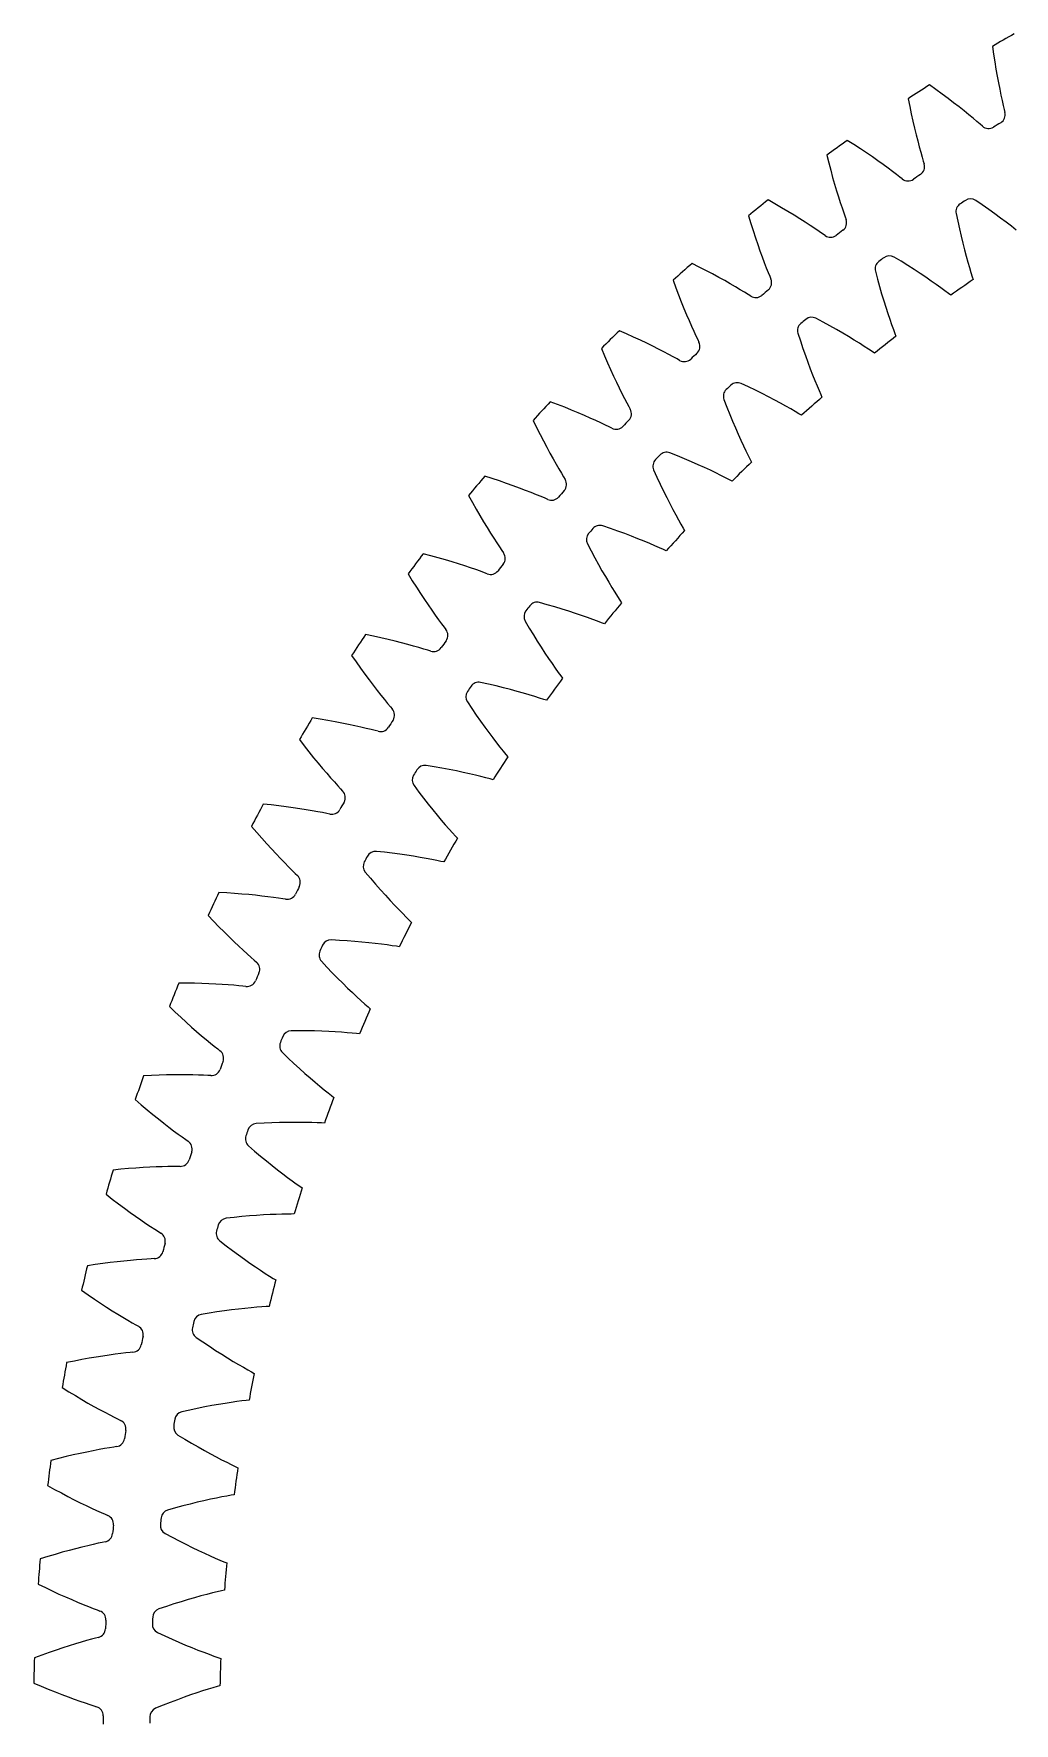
# Model space of a CAD drawing. Header units: millimetres. Extents: x -62 to 62, y -62 to 62.
# Drawn here: x -62.5 to -30.9, y -0.1 to 54.3 of the extents above; entities that cross this region are included whole.
import ezdxf

# ---------------------------------------------------------------- set-up
doc = ezdxf.new("R2010")
doc.units = ezdxf.units.MM

msp = doc.modelspace()

# ---------------------------------------------------------------- linework, layer by layer
at = {"layer": 'thin_ring_external'}
for p, q in [((-31.601606, 53.922059), (-31.564647, 53.668731)), ((-31.564647, 53.668731), (-31.526257, 53.424224)), ((-31.526257, 53.424224), (-31.486726, 53.18902)), ((-31.486726, 53.18902), (-31.446385, 52.963708)), ((-31.446385, 52.963708), (-31.405616, 52.749025)), ((-33.42208, 52.532125), (-33.630829, 52.680332)), ((-33.221836, 52.38666), (-33.42208, 52.532125)), ((-33.030396, 52.244413), (-33.221836, 52.38666)), ((-31.405616, 52.749025), (-31.364882, 52.545926)), ((-31.364882, 52.545926), (-31.324753, 52.355703)), ((-31.324753, 52.355703), (-31.285977, 52.180218)), ((-34.313676, 52.238124), (-34.26383, 51.987014)), ((-34.26383, 51.987014), (-34.213006, 51.744785)), ((-34.213006, 51.744785), (-34.161517, 51.511907)), ((-32.848133, 52.105946), (-33.030396, 52.244413)), ((-32.675529, 51.971937), (-32.848133, 52.105946)), ((-32.513224, 51.84323), (-32.675529, 51.971937)), ((-32.362108, 51.720921), (-32.513224, 51.84323)), ((-32.2235, 51.606526), (-32.362108, 51.720921)), ((-31.285977, 52.180218), (-31.249624, 52.022434)), ((-31.249624, 52.022434), (-31.217501, 51.887992)), ((-31.217501, 51.887992), (-31.196285, 51.795581)), ((-34.161517, 51.511907), (-34.109723, 51.288948)), ((-34.109723, 51.288948), (-34.058046, 51.076628)), ((-32.09955, 51.502345), (-32.2235, 51.606526)), ((-31.994459, 51.412554), (-32.09955, 51.502345)), ((-31.92183, 51.351603), (-31.994459, 51.412554)), ((-36.060804, 50.757049), (-36.276848, 50.894403)), ((-35.853394, 50.621998), (-36.060804, 50.757049)), ((-35.65494, 50.489711), (-35.853394, 50.621998)), ((-34.058046, 51.076628), (-34.006994, 50.875873)), ((-34.006994, 50.875873), (-33.957204, 50.687947)), ((-33.957204, 50.687947), (-33.909519, 50.514671)), ((-36.936225, 50.417906), (-36.873622, 50.169668)), ((-36.873622, 50.169668), (-36.810496, 49.930351)), ((-35.465845, 50.360731), (-35.65494, 50.489711)), ((-35.286623, 50.23571), (-35.465845, 50.360731)), ((-35.117958, 50.115459), (-35.286623, 50.23571)), ((-34.960794, 50.001026), (-35.117958, 50.115459)), ((-33.909519, 50.514671), (-33.865157, 50.35895)), ((-33.865157, 50.35895), (-33.826211, 50.226323)), ((-33.826211, 50.226323), (-33.800304, 50.135115)), ((-36.810496, 49.930351), (-36.747184, 49.700405)), ((-36.747184, 49.700405), (-36.684073, 49.480382)), ((-34.816526, 49.893857), (-34.960794, 50.001026)), ((-34.687418, 49.796141), (-34.816526, 49.893857)), ((-34.57788, 49.711833), (-34.687418, 49.796141)), ((-34.502233, 49.65467), (-34.57788, 49.711833)), ((-36.684073, 49.480382), (-36.621622, 49.270977)), ((-36.621622, 49.270977), (-36.560387, 49.073091)), ((-36.560387, 49.073091), (-36.501066, 48.887953)), ((-39.462412, 48.466153), (-39.387216, 48.221436)), ((-38.60545, 48.849553), (-38.828226, 48.975697)), ((-38.391415, 48.725269), (-38.60545, 48.849553)), ((-38.186465, 48.603288), (-38.391415, 48.725269)), ((-37.991031, 48.484132), (-38.186465, 48.603288)), ((-37.805659, 48.368425), (-37.991031, 48.484132)), ((-36.501066, 48.887953), (-36.444595, 48.717338)), ((-36.444595, 48.717338), (-36.39234, 48.564084)), ((-36.39234, 48.564084), (-36.346673, 48.433619)), ((-39.387216, 48.221436), (-39.311952, 47.985654)), ((-39.311952, 47.985654), (-39.236981, 47.759241)), ((-37.631074, 48.256942), (-37.805659, 48.368425)), ((-37.468272, 48.150683), (-37.631074, 48.256942)), ((-37.318719, 48.051021), (-37.468272, 48.150683)), ((-37.184791, 47.960025), (-37.318719, 48.051021)), ((-37.07109, 47.88142), (-37.184791, 47.960025)), ((-36.346673, 48.433619), (-36.316142, 48.343853)), ((-39.236981, 47.759241), (-39.162718, 47.542727)), ((-39.162718, 47.542727), (-39.089657, 47.336784)), ((-36.992624, 47.828194), (-37.07109, 47.88142)), ((-41.049379, 46.814615), (-41.278305, 46.929219)), ((-40.829276, 46.701421), (-41.049379, 46.814615)), ((-39.089657, 47.336784), (-39.018397, 47.142283)), ((-39.018397, 47.142283), (-38.9497, 46.960415)), ((-38.9497, 46.960415), (-38.884591, 46.792906)), ((-41.885646, 46.387958), (-41.798053, 46.147399)), ((-40.618366, 46.590064), (-40.829276, 46.701421)), ((-40.417102, 46.481042), (-40.618366, 46.590064)), ((-40.226064, 46.374952), (-40.417102, 46.481042)), ((-40.046014, 46.272529), (-40.226064, 46.374952)), ((-39.877999, 46.174721), (-40.046014, 46.272529)), ((-38.884591, 46.792906), (-38.824579, 46.642521)), ((-38.824579, 46.642521), (-38.77231, 46.514557)), ((-38.77231, 46.514557), (-38.737236, 46.426468)), ((-41.798053, 46.147399), (-41.710848, 45.915768)), ((-41.710848, 45.915768), (-41.624414, 45.693478)), ((-39.723553, 46.082825), (-39.877999, 46.174721)), ((-39.585153, 45.998786), (-39.723553, 46.082825)), ((-39.467587, 45.926089), (-39.585153, 45.998786)), ((-39.386505, 45.876939), (-39.467587, 45.926089)), ((-41.624414, 45.693478), (-41.539193, 45.481039)), ((-41.539193, 45.481039), (-41.455711, 45.279095)), ((-41.455711, 45.279095), (-41.374613, 45.088486)), ((-43.386214, 44.657542), (-43.620693, 44.760307)), ((-43.160619, 44.555735), (-43.386214, 44.657542)), ((-41.374613, 45.088486), (-41.296719, 44.910363)), ((-41.296719, 44.910363), (-41.223142, 44.746397)), ((-41.223142, 44.746397), (-41.155529, 44.599272)), ((-44.199606, 44.188741), (-44.099843, 43.952969)), ((-42.944298, 44.455292), (-43.160619, 44.555735)), ((-42.73773, 44.356689), (-42.944298, 44.455292)), ((-42.541524, 44.260491), (-42.73773, 44.356689)), ((-42.356479, 44.167395), (-42.541524, 44.260491)), ((-42.183689, 44.078295), (-42.356479, 44.167395)), ((-41.155529, 44.599272), (-41.096795, 44.474145)), ((-41.096795, 44.474145), (-41.057268, 44.387961)), ((-44.099843, 43.952969), (-44.000925, 43.726092)), ((-44.000925, 43.726092), (-43.903253, 43.508506)), ((-42.024752, 43.994405), (-42.183689, 44.078295)), ((-41.882242, 43.917542), (-42.024752, 43.994405)), ((-41.761117, 43.850943), (-41.882242, 43.917542)), ((-41.677631, 43.805997), (-41.761117, 43.850943)), ((-43.903253, 43.508506), (-43.807296, 43.300696)), ((-43.807296, 43.300696), (-43.713612, 43.103278)), ((-43.713612, 43.103278), (-43.622887, 42.917059)), ((-45.60986, 42.383963), (-45.84928, 42.474622)), ((-43.622887, 42.917059), (-43.536, 42.743145)), ((-43.536, 42.743145), (-43.454146, 42.58315)), ((-43.454146, 42.58315), (-43.37911, 42.439669)), ((-45.379361, 42.293807), (-45.60986, 42.383963)), ((-45.158193, 42.204542), (-45.379361, 42.293807)), ((-44.94686, 42.116614), (-45.158193, 42.204542)), ((-44.745998, 42.030561), (-44.94686, 42.116614)), ((-44.556441, 41.947035), (-44.745998, 42.030561)), ((-44.379327, 41.866873), (-44.556441, 41.947035)), ((-43.37911, 42.439669), (-43.314063, 42.317704)), ((-43.314063, 42.317704), (-43.270187, 42.233651)), ((-46.398253, 41.874241), (-46.286582, 41.64387)), ((-46.286582, 41.64387), (-46.176209, 41.422341)), ((-46.176209, 41.422341), (-46.067554, 41.210025)), ((-44.216314, 41.791208), (-44.379327, 41.866873)), ((-44.070065, 41.721722), (-44.216314, 41.791208)), ((-43.945697, 41.661394), (-44.070065, 41.721722)), ((-43.860025, 41.62077), (-43.945697, 41.661394)), ((-46.067554, 41.210025), (-45.961111, 41.007386)), ((-45.961111, 41.007386), (-45.857469, 40.815009)), ((-45.857469, 40.815009), (-45.757354, 40.633665)), ((-45.757354, 40.633665), (-45.6617, 40.464415)), ((-45.6617, 40.464415), (-45.571784, 40.308808)), ((-45.571784, 40.308808), (-45.489519, 40.169346)), ((-47.714515, 39.999809), (-47.958252, 40.078124)), ((-47.479713, 39.92154), (-47.714515, 39.999809)), ((-47.254276, 39.843684), (-47.479713, 39.92154)), ((-47.038729, 39.766662), (-47.254276, 39.843684)), ((-46.833735, 39.690977), (-47.038729, 39.766662)), ((-45.489519, 40.169346), (-45.418329, 40.050861)), ((-45.418329, 40.050861), (-45.370219, 39.969158)), ((-48.475853, 39.450497), (-48.352565, 39.226128)), ((-48.352565, 39.226128), (-48.231024, 39.010523)), ((-46.64016, 39.617239), (-46.833735, 39.690977)), ((-46.459184, 39.546225), (-46.64016, 39.617239)), ((-46.29252, 39.478982), (-46.459184, 39.546225)), ((-46.142914, 39.417055), (-46.29252, 39.478982)), ((-46.015628, 39.363156), (-46.142914, 39.417055)), ((-45.927994, 39.326959), (-46.015628, 39.363156)), ((-48.231024, 39.010523), (-48.11167, 38.804033)), ((-48.11167, 38.804033), (-47.995019, 38.607092)), ((-47.995019, 38.607092), (-47.881689, 38.420258)), ((-47.881689, 38.420258), (-47.772445, 38.244263)), ((-47.772445, 38.244263), (-47.668274, 38.080118)), ((-49.694688, 37.5113), (-49.942106, 37.577068)), ((-47.668274, 38.080118), (-47.57053, 37.929305)), ((-47.57053, 37.929305), (-47.481251, 37.794225)), ((-47.481251, 37.794225), (-47.404104, 37.67953)), ((-47.404104, 37.67953), (-47.351885, 37.60039)), ((-49.456196, 37.445123), (-49.694688, 37.5113)), ((-49.227078, 37.378879), (-49.456196, 37.445123)), ((-49.007879, 37.312964), (-49.227078, 37.378879)), ((-48.799288, 37.247844), (-49.007879, 37.312964)), ((-48.602201, 37.184086), (-48.799288, 37.247844)), ((-48.417835, 37.122406), (-48.602201, 37.184086)), ((-48.247954, 37.063761), (-48.417835, 37.122406)), ((-48.095381, 37.009553), (-48.247954, 37.063761)), ((-50.426985, 36.92383), (-50.292401, 36.706049)), ((-50.292401, 36.706049), (-50.16001, 36.496931)), ((-50.16001, 36.496931), (-50.030268, 36.296804)), ((-47.96551, 36.962224), (-48.095381, 37.009553)), ((-47.876141, 36.930549), (-47.96551, 36.962224)), ((-50.030268, 36.296804), (-49.903713, 36.106077)), ((-49.903713, 36.106077), (-49.780991, 35.925274)), ((-49.780991, 35.925274), (-49.662903, 35.755087)), ((-49.662903, 35.755087), (-49.550487, 35.596474)), ((-49.550487, 35.596474), (-49.445169, 35.450849)), ((-49.445169, 35.450849), (-49.34911, 35.320504)), ((-51.545213, 34.924928), (-51.795667, 34.977977)), ((-51.303654, 34.871015), (-51.545213, 34.924928)), ((-51.071451, 34.816556), (-51.303654, 34.871015)), ((-49.34911, 35.320504), (-49.266207, 35.209898)), ((-49.266207, 35.209898), (-49.210015, 35.133527)), ((-52.246558, 34.300833), (-52.10103, 34.090208)), ((-50.849173, 34.76192), (-51.071451, 34.816556)), ((-50.637529, 34.707536), (-50.849173, 34.76192)), ((-50.437443, 34.653924), (-50.637529, 34.707536)), ((-50.250168, 34.601738), (-50.437443, 34.653924)), ((-50.077515, 34.551844), (-50.250168, 34.601738)), ((-49.922373, 34.505497), (-50.077515, 34.551844)), ((-49.790254, 34.464861), (-49.922373, 34.505497)), ((-49.699385, 34.437791), (-49.790254, 34.464861)), ((-52.10103, 34.090208), (-51.958134, 33.888123)), ((-51.958134, 33.888123), (-51.818343, 33.694882)), ((-51.818343, 33.694882), (-51.682215, 33.510866)), ((-51.682215, 33.510866), (-51.550421, 33.336564)), ((-51.550421, 33.336564), (-51.423797, 33.172629)), ((-51.423797, 33.172629), (-51.303428, 33.019963)), ((-51.303428, 33.019963), (-51.190812, 32.879906)), ((-51.190812, 32.879906), (-51.088223, 32.754636)), ((-51.088223, 32.754636), (-50.999781, 32.648407)), ((-53.261263, 32.247442), (-53.514099, 32.287633)), ((-53.017266, 32.205933), (-53.261263, 32.247442)), ((-52.782586, 32.163402), (-53.017266, 32.205933)), ((-52.557807, 32.120186), (-52.782586, 32.163402)), ((-52.343663, 32.076679), (-52.557807, 32.120186)), ((-50.999781, 32.648407), (-50.939762, 32.575005)), ((-53.929827, 31.588349), (-53.773733, 31.38543)), ((-52.141101, 32.033354), (-52.343663, 32.076679)), ((-51.951405, 31.990799), (-52.141101, 32.033354)), ((-51.77643, 31.949785), (-51.951405, 31.990799)), ((-51.619123, 31.911421), (-51.77643, 31.949785)), ((-51.485102, 31.877584), (-51.619123, 31.911421)), ((-51.392969, 31.855189), (-51.485102, 31.877584)), ((-53.773733, 31.38543), (-53.620705, 31.190905)), ((-53.620705, 31.190905), (-53.471229, 31.005054)), ((-53.471229, 31.005054), (-53.325883, 30.828228)), ((-53.325883, 30.828228), (-53.185361, 30.660884)), ((-53.185361, 30.660884), (-53.050531, 30.503627)), ((-53.050531, 30.503627), (-52.922525, 30.357307)), ((-52.922525, 30.357307), (-52.802904, 30.223182)), ((-52.802904, 30.223182), (-52.694052, 30.103314)), ((-52.694052, 30.103314), (-52.600301, 30.00174)), ((-52.600301, 30.00174), (-52.536613, 29.931498)), ((-54.83836, 29.485825), (-55.092918, 29.513054)), ((-54.592562, 29.456829), (-54.83836, 29.485825)), ((-54.356016, 29.426336), (-54.592562, 29.456829)), ((-54.129324, 29.394654), (-54.356016, 29.426336)), ((-53.913238, 29.362139), (-54.129324, 29.394654)), ((-53.708728, 29.329213), (-53.913238, 29.362139)), ((-53.517107, 29.296399), (-53.708728, 29.329213)), ((-53.340265, 29.264373), (-53.517107, 29.296399)), ((-53.181205, 29.234091), (-53.340265, 29.264373)), ((-53.045631, 29.207141), (-53.181205, 29.234091)), ((-52.952475, 29.18948), (-53.045631, 29.207141)), ((-55.472398, 28.793455), (-55.306147, 28.598771)), ((-55.306147, 28.598771), (-55.143386, 28.412313)), ((-55.143386, 28.412313), (-54.984616, 28.234337)), ((-54.984616, 28.234337), (-54.83043, 28.065163)), ((-54.83043, 28.065163), (-54.681546, 27.905212)), ((-54.681546, 27.905212), (-54.538863, 27.755045)), ((-54.538863, 27.755045), (-54.403552, 27.615452)), ((-54.403552, 27.615452), (-54.27724, 27.48761)), ((-54.27724, 27.48761), (-54.162409, 27.373457)), ((-54.162409, 27.373457), (-54.063594, 27.276801)), ((-54.063594, 27.276801), (-53.996402, 27.209904)), ((-56.27239, 26.647283), (-56.528007, 26.661479)), ((-56.025432, 26.630875), (-56.27239, 26.647283)), ((-55.787638, 26.612501), (-56.025432, 26.630875)), ((-55.559624, 26.592435), (-55.787638, 26.612501)), ((-55.342159, 26.570995), (-55.559624, 26.592435)), ((-55.136235, 26.548555), (-55.342159, 26.570995)), ((-54.943188, 26.525569), (-55.136235, 26.548555)), ((-54.764942, 26.502614), (-54.943188, 26.525569)), ((-54.604544, 26.480493), (-54.764942, 26.502614)), ((-54.46777, 26.460501), (-54.604544, 26.480493)), ((-54.373834, 26.447619), (-54.46777, 26.460501)), ((-56.870248, 25.923442), (-56.694274, 25.737501)), ((-56.694274, 25.737501), (-56.522204, 25.559597)), ((-56.522204, 25.559597), (-56.354553, 25.389959)), ((-56.354553, 25.389959), (-56.191931, 25.22888)), ((-56.191931, 25.22888), (-56.035074, 25.076739)), ((-56.035074, 25.076739), (-55.88491, 24.934054)), ((-55.88491, 24.934054), (-55.742648, 24.801552)), ((-55.742648, 24.801552), (-55.609972, 24.680326)), ((-55.609972, 24.680326), (-55.489462, 24.572185)), ((-55.489462, 24.572185), (-55.385841, 24.480701)), ((-55.385841, 24.480701), (-55.315321, 24.417321)), ((-57.559612, 23.739222), (-57.81562, 23.740347)), ((-57.312138, 23.735445), (-57.559612, 23.739222)), ((-57.073716, 23.729236), (-57.312138, 23.735445)), ((-56.844975, 23.720839), (-57.073716, 23.729236)), ((-56.626699, 23.710531), (-56.844975, 23.720839)), ((-56.419898, 23.698635), (-56.626699, 23.710531)), ((-56.225929, 23.685536), (-56.419898, 23.698635)), ((-56.046744, 23.671712), (-56.225929, 23.685536)), ((-55.885425, 23.65781), (-56.046744, 23.671712)), ((-55.747809, 23.644828), (-55.885425, 23.65781)), ((-55.653337, 23.636759), (-55.747809, 23.644828)), ((-58.119731, 22.985798), (-57.934491, 22.809084)), ((-57.934491, 22.809084), (-57.753562, 22.640199)), ((-57.753562, 22.640199), (-57.577469, 22.479343)), ((-57.577469, 22.479343), (-57.406833, 22.326777)), ((-57.406833, 22.326777), (-57.242413, 22.182844)), ((-57.242413, 22.182844), (-57.085159, 22.048012)), ((-57.085159, 22.048012), (-56.936316, 21.922947)), ((-56.936316, 21.922947), (-56.797624, 21.808654)), ((-56.797624, 21.808654), (-56.67175, 21.706807)), ((-56.67175, 21.706807), (-56.563592, 21.620733)), ((-56.563592, 21.620733), (-56.489928, 21.561037)), ((-58.696668, 20.769227), (-58.952399, 20.757279)), ((-58.449324, 20.778092), (-58.696668, 20.769227)), ((-58.210896, 20.784065), (-58.449324, 20.778092)), ((-57.982025, 20.787358), (-58.210896, 20.784065)), ((-57.763507, 20.78821), (-57.982025, 20.787358)), ((-57.556367, 20.786888), (-57.763507, 20.78821)), ((-57.361983, 20.78371), (-57.556367, 20.786888)), ((-57.182326, 20.779054), (-57.361983, 20.78371)), ((-57.020507, 20.773407), (-57.182326, 20.779054)), ((-56.882408, 20.767468), (-57.020507, 20.773407)), ((-56.787648, 20.764234), (-56.882408, 20.767468)), ((-59.217585, 19.988186), (-59.023565, 19.821161)), ((-59.023565, 19.821161), (-58.834248, 19.661735)), ((-58.834248, 19.661735), (-58.650171, 19.51008)), ((-58.650171, 19.51008), (-58.471968, 19.366426)), ((-58.471968, 19.366426), (-58.300413, 19.231076)), ((-58.300413, 19.231076), (-58.136479, 19.10445)), ((-58.136479, 19.10445), (-57.981445, 18.987148)), ((-57.981445, 18.987148), (-57.837098, 18.880085)), ((-57.837098, 18.880085), (-57.706187, 18.784798)), ((-57.706187, 18.784798), (-57.593776, 18.70436)), ((-57.593776, 18.70436), (-57.51716, 18.648503)), ((-59.680591, 17.745048), (-59.935378, 17.720058)), ((-59.434022, 17.766531), (-59.680591, 17.745048)), ((-59.19621, 17.78467), (-59.434022, 17.766531)), ((-58.967805, 17.799646), (-59.19621, 17.78467)), ((-58.749616, 17.811654), (-58.967805, 17.799646)), ((-58.542679, 17.820911), (-58.749616, 17.811654)), ((-58.348386, 17.827662), (-58.542679, 17.820911)), ((-58.168726, 17.832185), (-58.348386, 17.827662)), ((-58.00683, 17.834808), (-58.168726, 17.832185)), ((-57.868607, 17.835929), (-58.00683, 17.834808)), ((-57.773805, 17.837537), (-57.868607, 17.835929)), ((-60.160948, 16.938428), (-59.958652, 16.781528)), ((-59.958652, 16.781528), (-59.761442, 16.631975)), ((-59.761442, 16.631975), (-59.569861, 16.489918)), ((-59.569861, 16.489918), (-59.384555, 16.35555)), ((-59.384555, 16.35555), (-59.206313, 16.229136)), ((-59.206313, 16.229136), (-59.036128, 16.111046)), ((-59.036128, 16.111046), (-58.875306, 16.001813)), ((-58.875306, 16.001813), (-58.725681, 15.902261)), ((-58.725681, 15.902261), (-58.590076, 15.813782)), ((-58.590076, 15.813782), (-58.473704, 15.739189)), ((-58.473704, 15.739189), (-58.394336, 15.687317)), ((-60.263663, 14.708619), (-60.508813, 14.674574)), ((-60.027087, 14.738878), (-60.263663, 14.708619)), ((-59.799746, 14.765496), (-60.027087, 14.738878)), ((-59.582454, 14.788629), (-59.799746, 14.765496)), ((-59.37626, 14.80844), (-59.582454, 14.788629)), ((-59.182565, 14.825103), (-59.37626, 14.80844)), ((-59.00337, 14.838795), (-59.182565, 14.825103)), ((-58.841819, 14.849681), (-59.00337, 14.838795)), ((-58.703834, 14.857857), (-58.841819, 14.849681)), ((-58.609238, 14.864304), (-58.703834, 14.857857)), ((-60.508813, 14.674574), (-60.761993, 14.636607)), ((-60.947358, 13.844479), (-60.737314, 13.698113)), ((-60.737314, 13.698113), (-60.532725, 13.558825)), ((-60.532725, 13.558825), (-60.334141, 13.426735)), ((-60.334141, 13.426735), (-60.142216, 13.302004)), ((-60.142216, 13.302004), (-59.957751, 13.184857)), ((-59.957751, 13.184857), (-59.781758, 13.07561)), ((-59.781758, 13.07561), (-59.615569, 12.974731)), ((-59.615569, 12.974731), (-59.461055, 12.882949)), ((-59.461055, 12.882949), (-59.321109, 12.80151)), ((-59.321109, 12.80151), (-59.20108, 12.732956)), ((-59.20108, 12.732956), (-59.119167, 12.685204)), ((-61.179176, 11.565816), (-61.430086, 11.514971)), ((-60.936083, 11.612334), (-61.179176, 11.565816)), ((-60.701361, 11.654633), (-60.936083, 11.612334)), ((-60.475675, 11.692825), (-60.701361, 11.654633)), ((-60.259848, 11.727023), (-60.475675, 11.692825)), ((-60.054935, 11.757337), (-60.259848, 11.727023)), ((-59.862344, 11.783868), (-60.054935, 11.757337)), ((-59.684081, 11.806691), (-59.862344, 11.783868)), ((-59.523297, 11.825812), (-59.684081, 11.806691)), ((-59.385909, 11.841024), (-59.523297, 11.825812)), ((-59.291766, 11.852292), (-59.385909, 11.841024)), ((-61.574763, 10.714411), (-61.35752, 10.578961)), ((-61.35752, 10.578961), (-61.146085, 10.450302)), ((-61.146085, 10.450302), (-60.941015, 10.328524)), ((-60.941015, 10.328524), (-60.742972, 10.213755)), ((-60.742972, 10.213755), (-60.552766, 10.10618)), ((-60.552766, 10.10618), (-60.371424, 10.006062)), ((-60.371424, 10.006062), (-60.200301, 9.9138)), ((-60.200301, 9.9138), (-60.041303, 9.830027)), ((-60.041303, 9.830027), (-59.897381, 9.75584)), ((-59.897381, 9.75584), (-59.774008, 9.693504)), ((-59.774008, 9.693504), (-59.689764, 9.649997)), ((-60.385948, 8.71189), (-60.576933, 8.675559)), ((-60.209083, 8.743785), (-60.385948, 8.71189)), ((-60.049485, 8.771091), (-60.209083, 8.743785)), ((-59.913054, 8.793298), (-60.049485, 8.771091)), ((-59.819608, 8.809359), (-59.913054, 8.793298)), ((-61.689928, 8.426884), (-61.937915, 8.363293)), ((-61.449528, 8.485754), (-61.689928, 8.426884)), ((-61.217272, 8.539983), (-61.449528, 8.485754)), ((-60.993831, 8.589648), (-61.217272, 8.539983)), ((-60.780032, 8.634822), (-60.993831, 8.589648)), ((-60.576933, 8.675559), (-60.780032, 8.634822)), ((-62.041526, 7.556391), (-61.81765, 7.43221)), ((-61.81765, 7.43221), (-61.599922, 7.314514)), ((-61.599922, 7.314514), (-61.388902, 7.203366)), ((-61.388902, 7.203366), (-61.185257, 7.09886)), ((-61.185257, 7.09886), (-60.989806, 7.001137)), ((-60.989806, 7.001137), (-60.803589, 6.910409)), ((-60.803589, 6.910409), (-60.627978, 6.827005)), ((-60.627978, 6.827005), (-60.464909, 6.75146)), ((-60.464909, 6.75146), (-60.317387, 6.684718)), ((-60.317387, 6.684718), (-60.190993, 6.628763)), ((-60.190993, 6.628763), (-60.104636, 6.589614)), ((-61.35286, 5.464062), (-61.573475, 5.403052)), ((-61.141647, 5.520094), (-61.35286, 5.464062)), ((-60.940893, 5.571148), (-61.141647, 5.520094)), ((-60.752012, 5.617183), (-60.940893, 5.571148)), ((-60.577007, 5.658068), (-60.752012, 5.617183)), ((-60.419011, 5.693487), (-60.577007, 5.658068)), ((-60.283891, 5.722631), (-60.419011, 5.693487)), ((-60.191388, 5.743443), (-60.283891, 5.722631)), ((-62.039739, 5.265968), (-62.284155, 5.189797)), ((-61.802659, 5.337035), (-62.039739, 5.265968)), ((-61.573475, 5.403052), (-61.802659, 5.337035)), ((-62.34643, 4.378657), (-62.116506, 4.266069)), ((-62.116506, 4.266069), (-61.893052, 4.159644)), ((-61.893052, 4.159644), (-61.676632, 4.059416)), ((-61.676632, 4.059416), (-61.467916, 3.965444)), ((-61.467916, 3.965444), (-61.267731, 3.877828)), ((-61.267731, 3.877828), (-61.077124, 3.796727)), ((-61.077124, 3.796727), (-60.897483, 3.722399)), ((-60.897483, 3.722399), (-60.73077, 3.655279)), ((-60.73077, 3.655279), (-60.580032, 3.596157)), ((-60.580032, 3.596157), (-60.450945, 3.546728)), ((-60.450945, 3.546728), (-60.362703, 3.51204)), ((-61.769039, 2.252026), (-61.994553, 2.174393)), ((-61.551827, 2.324221), (-61.769039, 2.252026)), ((-61.34375, 2.390964), (-61.551827, 2.324221)), ((-61.145865, 2.452203), (-61.34375, 2.390964)), ((-60.959581, 2.507822), (-61.145865, 2.452203)), ((-60.786892, 2.55759), (-60.959581, 2.507822)), ((-60.630911, 2.60103), (-60.786892, 2.55759)), ((-60.497456, 2.637035), (-60.630911, 2.60103)), ((-60.406135, 2.662543), (-60.497456, 2.637035)), ((-62.227695, 2.091312), (-62.467903, 2.002762)), ((-61.994553, 2.174393), (-62.227695, 2.091312)), ((-62.48868, 1.189499), (-62.253306, 1.088799)), ((-62.253306, 1.088799), (-62.02471, 0.993922)), ((-62.02471, 0.993922), (-61.803454, 0.904875)), ((-61.803454, 0.904875), (-61.590212, 0.821683)), ((-61.590212, 0.821683), (-61.385815, 0.744403)), ((-61.385815, 0.744403), (-61.191315, 0.67314)), ((-61.191315, 0.67314), (-61.008114, 0.608082)), ((-61.008114, 0.608082), (-60.838191, 0.549561)), ((-60.838191, 0.549561), (-60.684631, 0.498214)), ((-60.684631, 0.498214), (-60.553189, 0.455441)), ((-60.553189, 0.455441), (-60.46329, 0.425303))]:
    msp.add_line(p, q, dxfattribs=at)
for centre, radius, start, end in [((0, 0), 62.5, 119.627104, 120.372896), ((0, 0), 62.5, 122.553933, 123.299726), ((-31.486472, 51.71948), 0.3, 301.332774, 14.694734), ((-31.721995, 51.575358), 0.3, 228.232095, 301.594055), ((0, 0), 60.25, 121.332774, 121.594055), ((0, 0), 62.5, 125.480762, 126.226555), ((-34.086227, 50.044297), 0.3, 304.259603, 17.621564), ((-34.314084, 49.888337), 0.3, 231.158924, 304.520884), ((0, 0), 60.25, 124.259603, 124.520884), ((0, 0), 62.5, 128.407592, 129.153384), ((0, 0), 60.25, 127.186433, 127.447714), ((-36.597055, 48.238554), 0.3, 307.186433, 20.548393), ((-36.816652, 48.071163), 0.3, 234.085753, 307.447714), ((0, 0), 62.5, 131.334421, 132.080213), ((-39.012405, 46.306962), 0.3, 310.113262, 23.475222), ((-39.223168, 46.128576), 0.3, 237.012583, 310.374543), ((0, 0), 60.25, 130.113262, 130.374543), ((0, 0), 62.5, 134.26125, 135.007043), ((-41.325977, 44.254561), 0.3, 313.040091, 26.402051), ((-41.527357, 44.065646), 0.3, 239.939412, 313.301372), ((0, 0), 60.25, 133.040091, 133.301372), ((0, 0), 62.5, 137.188079, 137.933872), ((-43.531734, 42.086704), 0.3, 315.966921, 29.328881), ((-43.723205, 41.887753), 0.3, 242.866241, 316.228201), ((0, 0), 60.25, 135.966921, 136.228201), ((0, 0), 62.5, 140.114909, 140.860701), ((-45.623921, 39.809048), 0.3, 318.89375, 32.25571), ((-45.804984, 39.60058), 0.3, 245.793071, 319.155031), ((0, 0), 60.25, 138.89375, 139.155031), ((0, 0), 62.5, 143.041738, 143.78753), ((-47.597081, 37.427535), 0.3, 321.820579, 35.182539), ((-47.767263, 37.210094), 0.3, 248.7199, 322.08186), ((0, 0), 60.25, 141.820579, 142.08186), ((0, 0), 62.5, 145.968567, 146.71436), ((-49.446065, 34.948378), 0.3, 324.747408, 38.109368), ((-49.604923, 34.722531), 0.3, 251.646729, 325.008689), ((0, 0), 60.25, 144.747408, 145.008689), ((0, 0), 62.5, 148.895396, 149.641189), ((0, 0), 60.25, 147.674238, 147.935518), ((-51.166051, 32.378044), 0.3, 327.674238, 41.036198), ((-51.313169, 32.14438), 0.3, 254.573558, 327.935518), ((0, 0), 62.5, 151.822226, 152.568018), ((0, 0), 60.25, 150.601067, 150.862348), ((-52.75255, 29.72324), 0.3, 330.601067, 43.963027), ((-52.887545, 29.482369), 0.3, 257.500388, 330.862348), ((0, 0), 60.25, 153.527896, 153.789177), ((-54.201423, 26.990891), 0.3, 333.527896, 46.889856), ((0, 0), 62.5, 154.749055, 155.494847), ((-54.323944, 26.743441), 0.3, 260.427217, 333.789177), ((0, 0), 60.25, 156.454725, 156.716006), ((-55.508892, 24.188126), 0.3, 336.454725, 49.816686), ((0, 0), 62.5, 157.675884, 158.421677), ((-55.618617, 23.934743), 0.3, 263.354046, 336.716006), ((-56.671544, 21.322257), 0.3, 339.381555, 52.743515), ((0, 0), 62.5, 160.602714, 161.348506), ((-56.768188, 21.063602), 0.3, 266.280875, 339.642836), ((0, 0), 60.25, 159.381555, 159.642836), ((-57.686346, 18.400761), 0.3, 342.308384, 55.670344), ((-57.769657, 18.137509), 0.3, 269.207705, 342.569665), ((0, 0), 60.25, 162.308384, 162.569665), ((0, 0), 62.5, 163.529543, 164.275335), ((-58.550651, 15.431259), 0.3, 345.235213, 58.597173), ((0, 0), 60.25, 165.235213, 165.496494), ((-58.620412, 15.164096), 0.3, 272.134534, 345.496494), ((0, 0), 62.5, 166.456372, 167.202165), ((-59.262204, 12.421499), 0.3, 348.162042, 61.524003), ((-59.318233, 12.151122), 0.3, 275.061363, 348.423323), ((0, 0), 60.25, 168.162042, 168.423323), ((0, 0), 62.5, 169.383201, 170.128994), ((-59.819149, 9.379332), 0.3, 351.088872, 64.450832), ((0, 0), 60.25, 171.088872, 171.350153), ((-59.861299, 9.106448), 0.3, 277.988193, 351.350153), ((0, 0), 62.5, 172.310031, 173.055823), ((-60.220033, 6.312696), 0.3, 354.015701, 67.377661), ((-60.248194, 6.038016), 0.3, 280.915022, 354.276982), ((0, 0), 60.25, 174.015701, 174.276982), ((0, 0), 62.5, 175.23686, 175.982652), ((-60.463809, 3.229591), 0.3, 356.94253, 70.30449), ((-60.477908, 2.953831), 0.3, 283.841851, 357.203811), ((0, 0), 60.25, 176.94253, 177.203811), ((0, 0), 62.5, 178.163689, 178.909482), ((-60.549843, 0.13806), 0.3, 359.86936, 73.23132), ((0, 0), 60.25, 179.86936, 180.13064)]:
    msp.add_arc(centre, radius, start, end, dxfattribs=at)
at = {"layer": 'thin_ring_internal'}
for p, q in [((-32.770026, 48.541506), (-32.716583, 48.286785)), ((-31.924576, 48.814034), (-32.138953, 48.961619)), ((-31.718307, 48.669477), (-31.924576, 48.814034)), ((-31.521228, 48.527927), (-31.718307, 48.669477)), ((-31.333715, 48.389959), (-31.521228, 48.527927)), ((-32.716583, 48.286785), (-32.662806, 48.040713)), ((-32.662806, 48.040713), (-32.608256, 47.804279)), ((-31.156256, 48.256267), (-31.333715, 48.389959)), ((-30.989499, 48.127711), (-31.156256, 48.256267)), ((-30.834345, 48.005408), (-30.989499, 48.127711)), ((-32.608256, 47.804279), (-32.553321, 47.578053)), ((-32.553321, 47.578053), (-32.49845, 47.362752)), ((-32.49845, 47.362752), (-32.44419, 47.159306)), ((-34.542634, 46.997818), (-34.764751, 47.133475)), ((-34.328779, 46.864741), (-34.542634, 46.997818)), ((-34.124264, 46.734164), (-34.328779, 46.864741)), ((-32.44419, 47.159306), (-32.391222, 46.968977)), ((-32.391222, 46.968977), (-32.340448, 46.793593)), ((-35.37194, 46.679527), (-35.304667, 46.428105)), ((-35.304667, 46.428105), (-35.237532, 46.185337)), ((-33.929497, 46.606642), (-34.124264, 46.734164)), ((-33.745002, 46.48284), (-33.929497, 46.606642)), ((-33.571473, 46.363583), (-33.745002, 46.48284)), ((-33.409872, 46.249935), (-33.571473, 46.363583)), ((-32.340448, 46.793593), (-32.293175, 46.636071)), ((-32.293175, 46.636071), (-32.251643, 46.501984)), ((-32.251643, 46.501984), (-32.222658, 46.41067)), ((-35.237532, 46.185337), (-35.170152, 45.952235)), ((-35.170152, 45.952235), (-35.102945, 45.729346)), ((-35.102945, 45.729346), (-35.036399, 45.517363)), ((-33.261618, 46.14336), (-33.409872, 46.249935)), ((-33.129021, 46.046066), (-33.261618, 46.14336)), ((-33.016585, 45.962029), (-33.129021, 46.046066)), ((-32.94025, 45.904138), (-33.016585, 45.962029)), ((-35.036399, 45.517363), (-34.97111, 45.317183)), ((-34.97111, 45.317183), (-34.907827, 45.130031)), ((-37.86829, 44.678238), (-37.787388, 44.430865)), ((-37.057603, 45.041342), (-37.286797, 45.164667)), ((-36.836801, 44.920142), (-37.057603, 45.041342)), ((-36.62546, 44.800928), (-36.836801, 44.920142)), ((-36.42402, 44.684232), (-36.62546, 44.800928)), ((-36.233039, 44.57069), (-36.42402, 44.684232)), ((-34.907827, 45.130031), (-34.847551, 44.957681)), ((-34.847551, 44.957681), (-34.791746, 44.802976)), ((-34.791746, 44.802976), (-34.742954, 44.671357)), ((-34.742954, 44.671357), (-34.709025, 44.581763)), ((-37.787388, 44.430865), (-37.707096, 44.192126)), ((-37.707096, 44.192126), (-37.627087, 43.96305)), ((-36.053257, 44.461087), (-36.233039, 44.57069)), ((-35.88569, 44.356434), (-36.053257, 44.461087)), ((-35.731838, 44.258114), (-35.88569, 44.356434)), ((-35.594126, 44.168206), (-35.731838, 44.258114)), ((-35.477268, 44.090435), (-35.594126, 44.168206)), ((-35.397886, 44.036799), (-35.477268, 44.090435)), ((-37.627087, 43.96305), (-37.547808, 43.744165)), ((-37.547808, 43.744165), (-37.469785, 43.536132)), ((-39.461979, 42.950445), (-39.697565, 43.06107)), ((-37.469785, 43.536132), (-37.393662, 43.339816)), ((-37.393662, 43.339816), (-37.320253, 43.156399)), ((-37.320253, 43.156399), (-37.250655, 42.987598)), ((-40.251627, 42.543612), (-40.157337, 42.301026)), ((-39.234887, 42.841483), (-39.461979, 42.950445)), ((-39.017351, 42.733989), (-39.234887, 42.841483)), ((-38.809839, 42.628468), (-39.017351, 42.733989)), ((-38.612943, 42.525524), (-38.809839, 42.628468)), ((-38.427443, 42.425902), (-38.612943, 42.525524)), ((-37.250655, 42.987598), (-37.186485, 42.836171)), ((-37.186485, 42.836171), (-37.130578, 42.707413)), ((-37.130578, 42.707413), (-37.091808, 42.619805)), ((-40.157337, 42.301026), (-40.064126, 42.067027)), ((-40.064126, 42.067027), (-39.971728, 41.842663)), ((-38.254412, 42.330556), (-38.427443, 42.425902)), ((-38.09542, 42.240785), (-38.254412, 42.330556)), ((-37.953003, 42.158531), (-38.09542, 42.240785)), ((-37.832073, 42.087258), (-37.953003, 42.158531)), ((-37.74988, 42.038037), (-37.832073, 42.087258)), ((-39.971728, 41.842663), (-39.880614, 41.628434)), ((-39.880614, 41.628434), (-39.791347, 41.424972)), ((-39.791347, 41.424972), (-39.704616, 41.233106)), ((-41.748584, 40.731366), (-41.98986, 40.828962)), ((-39.704616, 41.233106), (-39.621301, 41.053971)), ((-39.621301, 41.053971), (-39.542589, 40.889223)), ((-39.542589, 40.889223), (-39.470245, 40.741526)), ((-42.514837, 40.282019), (-42.40744, 40.044944)), ((-41.51588, 40.634969), (-41.748584, 40.731366)), ((-41.292799, 40.539514), (-41.51588, 40.634969)), ((-41.079834, 40.445483), (-41.292799, 40.539514)), ((-40.87761, 40.353445), (-41.079834, 40.445483)), ((-40.686947, 40.264102), (-40.87761, 40.353445)), ((-39.470245, 40.741526), (-39.407391, 40.616014)), ((-39.407391, 40.616014), (-39.363894, 40.530653)), ((-42.40744, 40.044944), (-42.30159, 39.816385)), ((-42.30159, 39.816385), (-42.197077, 39.597401)), ((-40.508967, 40.178347), (-40.686947, 40.264102)), ((-40.34531, 40.097393), (-40.508967, 40.178347)), ((-40.198614, 40.023039), (-40.34531, 40.097393)), ((-40.073972, 39.958475), (-40.198614, 40.023039)), ((-39.989214, 39.913817), (-40.073972, 39.958475)), ((-42.197077, 39.597401), (-42.0944, 39.388467)), ((-42.0944, 39.388467), (-41.994156, 39.190183)), ((-41.994156, 39.190183), (-41.897077, 39.00334)), ((-41.897077, 39.00334), (-41.804103, 38.829023)), ((-41.804103, 38.829023), (-41.716512, 38.668819)), ((-41.716512, 38.668819), (-41.636211, 38.525293)), ((-43.910594, 38.39073), (-44.15684, 38.475003)), ((-43.672974, 38.307184), (-43.910594, 38.39073)), ((-43.445013, 38.224054), (-43.672974, 38.307184)), ((-43.227231, 38.141793), (-43.445013, 38.224054)), ((-43.020283, 38.060936), (-43.227231, 38.141793)), ((-41.636211, 38.525293), (-41.566596, 38.4034)), ((-41.566596, 38.4034), (-41.518502, 38.320542)), ((-44.651166, 37.900208), (-44.530982, 37.669352)), ((-44.530982, 37.669352), (-44.412809, 37.446914)), ((-42.825025, 37.982138), (-43.020283, 38.060936)), ((-42.642628, 37.906231), (-42.825025, 37.982138)), ((-42.474794, 37.834334), (-42.642628, 37.906231)), ((-42.324257, 37.768102), (-42.474794, 37.834334)), ((-42.196275, 37.710441), (-42.324257, 37.768102)), ((-42.109204, 37.670478), (-42.196275, 37.710441)), ((-44.412809, 37.446914), (-44.296494, 37.233965)), ((-44.296494, 37.233965), (-44.18256, 37.030949)), ((-44.18256, 37.030949), (-44.071637, 36.838436)), ((-44.071637, 36.838436), (-43.9645, 36.657173)), ((-43.9645, 36.657173), (-43.862146, 36.488193)), ((-43.862146, 36.488193), (-43.765936, 36.333011)), ((-45.941559, 35.93552), (-46.192039, 36.006221)), ((-45.699731, 35.865075), (-45.941559, 35.93552)), ((-43.765936, 36.333011), (-43.677917, 36.194085)), ((-43.677917, 36.194085), (-43.60175, 36.076175)), ((-43.60175, 36.076175), (-43.549203, 35.996068)), ((-46.654238, 35.405289), (-46.521627, 35.18134)), ((-45.46757, 35.794518), (-45.699731, 35.865075)), ((-45.245621, 35.724272), (-45.46757, 35.794518)), ((-45.034566, 35.654838), (-45.245621, 35.724272)), ((-44.835297, 35.58682), (-45.034566, 35.654838)), ((-44.649026, 35.520987), (-44.835297, 35.58682)), ((-44.477516, 35.458362), (-44.649026, 35.520987)), ((-44.323587, 35.40045), (-44.477516, 35.458362)), ((-44.192647, 35.349865), (-44.323587, 35.40045)), ((-46.521627, 35.18134), (-46.391483, 34.965687)), ((-46.391483, 34.965687), (-46.263712, 34.759408)), ((-44.103525, 35.314715), (-44.192647, 35.349865)), ((-46.263712, 34.759408), (-46.138862, 34.562917)), ((-46.138862, 34.562917), (-46.017592, 34.376748)), ((-46.017592, 34.376748), (-45.900716, 34.201606)), ((-45.900716, 34.201606), (-45.789286, 34.038468)), ((-45.789286, 34.038468), (-45.684746, 33.888772)), ((-45.684746, 33.888772), (-45.589272, 33.754859)), ((-45.589272, 33.754859), (-45.506779, 33.641285)), ((-47.835416, 33.373065), (-48.089383, 33.429981)), ((-47.590101, 33.315931), (-47.835416, 33.373065)), ((-47.354434, 33.258157), (-47.590101, 33.315931)), ((-47.12898, 33.200137), (-47.354434, 33.258157)), ((-45.506779, 33.641285), (-45.449936, 33.564167)), ((-48.518076, 32.804706), (-48.373433, 32.588332)), ((-46.914448, 33.142331), (-47.12898, 33.200137)), ((-46.711762, 33.085297), (-46.914448, 33.142331)), ((-46.522174, 33.029734), (-46.711762, 33.085297)), ((-46.3475, 32.976569), (-46.522174, 33.029734)), ((-46.190639, 32.927149), (-46.3475, 32.976569)), ((-46.057131, 32.88379), (-46.190639, 32.927149)), ((-45.966222, 32.85356), (-46.057131, 32.88379)), ((-48.373433, 32.588332), (-48.231707, 32.380109)), ((-48.231707, 32.380109), (-48.092862, 32.181115)), ((-48.092862, 32.181115), (-47.957468, 31.991735)), ((-47.957468, 31.991735), (-47.826212, 31.812467)), ((-47.826212, 31.812467), (-47.699946, 31.643969)), ((-47.699946, 31.643969), (-47.579774, 31.487159)), ((-47.579774, 31.487159), (-47.467215, 31.343395)), ((-47.467215, 31.343395), (-47.36457, 31.214896)), ((-47.36457, 31.214896), (-47.275998, 31.105996)), ((-47.275998, 31.105996), (-47.215029, 31.032097)), ((-49.586513, 30.711011), (-49.843209, 30.753974)), ((-49.338444, 30.667359), (-49.586513, 30.711011)), ((-49.099974, 30.622541), (-49.338444, 30.667359)), ((-48.871688, 30.576919), (-49.099974, 30.622541)), ((-48.654319, 30.530915), (-48.871688, 30.576919)), ((-48.448821, 30.485035), (-48.654319, 30.530915)), ((-48.256482, 30.439908), (-48.448821, 30.485035)), ((-50.237117, 30.106221), (-50.080874, 29.898069)), ((-48.079165, 30.396361), (-48.256482, 30.439908)), ((-47.919839, 30.355581), (-48.079165, 30.396361)), ((-47.784163, 30.319577), (-47.919839, 30.355581)), ((-47.691739, 30.294357), (-47.784163, 30.319577)), ((-50.080874, 29.898069), (-49.927988, 29.697896)), ((-49.927988, 29.697896), (-49.778483, 29.506781)), ((-49.778483, 29.506781), (-49.632949, 29.325078)), ((-49.632949, 29.325078), (-49.4921, 29.153244)), ((-49.4921, 29.153244), (-49.35682, 28.991893)), ((-49.35682, 28.991893), (-49.228264, 28.84188)), ((-49.228264, 28.84188), (-49.108023, 28.704477)), ((-49.108023, 28.704477), (-48.998514, 28.581775)), ((-48.998514, 28.581775), (-48.904127, 28.477875)), ((-48.904127, 28.477875), (-48.839213, 28.407416)), ((-51.189624, 27.957304), (-51.448284, 27.986184)), ((-50.939542, 27.927264), (-51.189624, 27.957304)), ((-50.69898, 27.895535), (-50.939542, 27.927264)), ((-50.468543, 27.862448), (-50.69898, 27.895535)), ((-50.248987, 27.828383), (-50.468543, 27.862448)), ((-50.04129, 27.793793), (-50.248987, 27.828383)), ((-49.846773, 27.759237), (-50.04129, 27.793793)), ((-51.80623, 27.317887), (-51.638853, 27.118578)), ((-49.667343, 27.725438), (-49.846773, 27.759237)), ((-49.506027, 27.693419), (-49.667343, 27.725438)), ((-49.368588, 27.664878), (-49.506027, 27.693419)), ((-49.274924, 27.644743), (-49.368588, 27.664878)), ((-51.638853, 27.118578), (-51.475265, 26.927053)), ((-51.475265, 26.927053), (-51.315546, 26.744387)), ((-51.315546, 26.744387), (-51.160307, 26.570902)), ((-51.160307, 26.570902), (-51.010283, 26.407017)), ((-51.010283, 26.407017), (-50.866395, 26.253294)), ((-50.866395, 26.253294), (-50.729839, 26.110525)), ((-50.729839, 26.110525), (-50.602273, 25.979894)), ((-50.602273, 25.979894), (-50.486227, 25.863355)), ((-50.486227, 25.863355), (-50.386307, 25.764764)), ((-50.386307, 25.764764), (-50.317642, 25.697955)), ((-52.639965, 25.120161), (-52.899816, 25.134873)), ((-52.388616, 25.103822), (-52.639965, 25.120161)), ((-52.146681, 25.085278), (-52.388616, 25.103822)), ((-51.91478, 25.064824), (-52.146681, 25.085278)), ((-51.693692, 25.0428), (-51.91478, 25.064824)), ((-51.484415, 25.019604), (-51.693692, 25.0428)), ((-51.288302, 24.995721), (-51.484415, 25.019604)), ((-51.107294, 24.971772), (-51.288302, 24.995721)), ((-50.944471, 24.94861), (-51.107294, 24.971772)), ((-50.805678, 24.927617), (-50.944471, 24.94861)), ((-50.711054, 24.912627), (-50.805678, 24.927617)), ((-53.220733, 24.448025), (-53.042722, 24.258155)), ((-53.042722, 24.258155), (-52.868919, 24.075848)), ((-52.868919, 24.075848), (-52.699463, 23.902177)), ((-52.699463, 23.902177), (-52.534982, 23.737429)), ((-52.534982, 23.737429), (-52.376233, 23.581981)), ((-52.376233, 23.581981), (-52.224164, 23.436345)), ((-52.224164, 23.436345), (-52.080015, 23.301246)), ((-52.080015, 23.301246), (-51.945506, 23.177777)), ((-51.945506, 23.177777), (-51.823269, 23.067749)), ((-51.823269, 23.067749), (-51.718114, 22.974761)), ((-51.718114, 22.974761), (-51.645903, 22.911802)), ((-53.933209, 22.208049), (-54.193475, 22.208549)), ((-53.681342, 22.205461), (-53.933209, 22.208049)), ((-53.438755, 22.200157), (-53.681342, 22.205461)), ((-53.206084, 22.192397), (-53.438755, 22.200157)), ((-52.984122, 22.182479), (-53.206084, 22.192397)), ((-52.773891, 22.170746), (-52.984122, 22.182479)), ((-52.576767, 22.157609), (-52.773891, 22.170746)), ((-52.394721, 22.14358), (-52.576767, 22.157609)), ((-52.230875, 22.129344), (-52.394721, 22.14358)), ((-52.091143, 22.115962), (-52.230875, 22.129344)), ((-51.995842, 22.106161), (-52.091143, 22.115962)), ((-54.476405, 21.505202), (-54.288291, 21.325335)), ((-54.288291, 21.325335), (-54.104791, 21.152792)), ((-54.104791, 21.152792), (-53.926104, 20.988634)), ((-53.926104, 20.988634), (-53.752872, 20.833114)), ((-53.752872, 20.833114), (-53.58587, 20.686567)), ((-53.58587, 20.686567), (-53.426076, 20.549453)), ((-53.426076, 20.549453), (-53.274764, 20.422428)), ((-53.274764, 20.422428), (-53.133713, 20.306487)), ((-53.133713, 20.306487), (-53.00565, 20.203299)), ((-53.00565, 20.203299), (-52.895574, 20.116193)), ((-52.895574, 20.116193), (-52.820033, 20.05727)), ((-55.065494, 19.22966), (-55.325399, 19.215947)), ((-54.813862, 19.24083), (-55.065494, 19.22966)), ((-54.571347, 19.248781), (-54.813862, 19.24083)), ((-54.338599, 19.253739), (-54.571347, 19.248781)), ((-54.116427, 19.255957), (-54.338599, 19.253739)), ((-53.905869, 19.255722), (-54.116427, 19.255957)), ((-53.708322, 19.253369), (-53.905869, 19.255722)), ((-53.525781, 19.249303), (-53.708322, 19.253369)), ((-53.361403, 19.244036), (-53.525781, 19.249303)), ((-53.221148, 19.238304), (-53.361403, 19.244036)), ((-53.125454, 19.233723), (-53.221148, 19.238304)), ((-55.569498, 18.498198), (-55.371842, 18.328873)), ((-55.371842, 18.328873), (-55.179193, 18.166608)), ((-55.179193, 18.166608), (-54.991809, 18.012453)), ((-54.991809, 18.012453), (-54.810342, 17.866625)), ((-54.810342, 17.866625), (-54.635587, 17.729417)), ((-54.635587, 17.729417), (-54.468543, 17.601233)), ((-54.468543, 17.601233), (-54.31052, 17.48266)), ((-54.31052, 17.48266), (-54.163349, 17.374596)), ((-54.163349, 17.374596), (-54.029841, 17.278555)), ((-54.029841, 17.278555), (-53.915173, 17.19759)), ((-53.915173, 17.19759), (-53.836527, 17.14288)), ((-56.033442, 16.193883), (-56.292211, 16.165996)), ((-55.782796, 16.218777), (-56.033442, 16.193883)), ((-55.541077, 16.23996), (-55.782796, 16.218777)), ((-55.308947, 16.257621), (-55.541077, 16.23996)), ((-55.087228, 16.271968), (-55.308947, 16.257621)), ((-54.876971, 16.283232), (-55.087228, 16.271968)), ((-54.67959, 16.29167), (-54.876971, 16.283232)), ((-54.4971, 16.297578), (-54.67959, 16.29167)), ((-54.332679, 16.301296), (-54.4971, 16.297578)), ((-54.192321, 16.303232), (-54.332679, 16.301296)), ((-54.096519, 16.303883), (-54.192321, 16.303232)), ((-56.496749, 15.435988), (-56.290142, 15.27771)), ((-56.290142, 15.27771), (-56.088919, 15.126207)), ((-56.088919, 15.126207), (-55.893396, 14.982515)), ((-55.893396, 14.982515), (-55.704236, 14.846815)), ((-55.704236, 14.846815), (-55.522249, 14.719354)), ((-55.522249, 14.719354), (-55.348455, 14.600484)), ((-55.348455, 14.600484), (-55.184193, 14.490718)), ((-55.184193, 14.490718), (-55.031339, 14.390852)), ((-55.031339, 14.390852), (-54.892787, 14.302245)), ((-54.892787, 14.302245), (-54.773868, 14.227662)), ((-54.773868, 14.227662), (-54.692352, 14.177329)), ((-56.834164, 13.109776), (-57.091024, 13.0678)), ((-56.585251, 13.148321), (-56.834164, 13.109776)), ((-56.34505, 13.182672), (-56.585251, 13.148321)), ((-56.114231, 13.212983), (-56.34505, 13.182672)), ((-55.893626, 13.239417), (-56.114231, 13.212983)), ((-55.684298, 13.262146), (-55.893626, 13.239417)), ((-55.487672, 13.28135), (-55.684298, 13.262146)), ((-55.305777, 13.297215), (-55.487672, 13.28135)), ((-55.141805, 13.309906), (-55.305777, 13.297215)), ((-55.001762, 13.319504), (-55.141805, 13.309906)), ((-54.906139, 13.325386), (-55.001762, 13.319504)), ((-57.255392, 12.327712), (-57.040449, 12.180952)), ((-57.040449, 12.180952), (-56.831254, 12.040664)), ((-56.831254, 12.040664), (-56.628176, 11.907864)), ((-56.628176, 11.907864), (-56.431887, 11.782696)), ((-56.431887, 11.782696), (-56.243212, 11.665364)), ((-56.243212, 11.665364), (-56.063185, 11.556162)), ((-56.063185, 11.556162), (-55.893174, 11.455529)), ((-55.893174, 11.455529), (-55.735095, 11.364159)), ((-55.735095, 11.364159), (-55.59191, 11.283251)), ((-55.59191, 11.283251), (-55.469096, 11.215274)), ((-55.469096, 11.215274), (-55.384953, 11.169468)), ((-57.465271, 9.986544), (-57.719455, 9.930604)), ((-57.218835, 10.038625), (-57.465271, 9.986544)), ((-56.980867, 10.086042), (-57.218835, 10.038625)), ((-56.752048, 10.128912), (-56.980867, 10.086042)), ((-56.533216, 10.167354), (-56.752048, 10.128912)), ((-56.325442, 10.20148), (-56.533216, 10.167354)), ((-56.130158, 10.231394), (-56.325442, 10.20148)), ((-55.949401, 10.257168), (-56.130158, 10.231394)), ((-55.786366, 10.278794), (-55.949401, 10.257168)), ((-55.647056, 10.296026), (-55.786366, 10.278794)), ((-55.551897, 10.30712), (-55.647056, 10.296026)), ((-57.843163, 9.182644), (-57.620526, 9.047841)), ((-57.620526, 9.047841), (-57.403982, 8.919187)), ((-57.403982, 8.919187), (-57.193954, 8.797675)), ((-57.193954, 8.797675), (-56.991124, 8.683412)), ((-56.991124, 8.683412), (-56.796322, 8.576559)), ((-56.796322, 8.576559), (-56.610601, 8.477351)), ((-56.610601, 8.477351), (-56.435348, 8.386153)), ((-56.435348, 8.386153), (-56.272515, 8.303552)), ((-56.272515, 8.303552), (-56.125126, 8.230583)), ((-56.125126, 8.230583), (-55.998783, 8.169415)), ((-55.998783, 8.169415), (-55.912263, 8.128272)), ((-56.798488, 7.110369), (-57.004088, 7.064947)), ((-56.605129, 7.150903), (-56.798488, 7.110369)), ((-56.426049, 7.186509), (-56.605129, 7.150903)), ((-56.264439, 7.217007), (-56.426049, 7.186509)), ((-56.126278, 7.24182), (-56.264439, 7.217007)), ((-56.031866, 7.258095), (-56.126278, 7.24182)), ((-57.924879, 6.833509), (-58.175629, 6.763772)), ((-57.681654, 6.89897), (-57.924879, 6.833509)), ((-57.446632, 6.959311), (-57.681654, 6.89897)), ((-57.220495, 7.014613), (-57.446632, 6.959311)), ((-57.004088, 7.064947), (-57.220495, 7.014613)), ((-58.258306, 6.010172), (-58.02864, 5.887728)), ((-58.02864, 5.887728), (-57.805394, 5.771091)), ((-57.805394, 5.771091), (-57.589044, 5.66123)), ((-57.589044, 5.66123), (-57.380276, 5.558215)), ((-57.380276, 5.558215), (-57.17993, 5.462158)), ((-57.17993, 5.462158), (-56.989068, 5.373241)), ((-56.989068, 5.373241), (-56.809096, 5.291749)), ((-56.809096, 5.291749), (-56.641996, 5.218164)), ((-56.641996, 5.218164), (-56.490842, 5.153353)), ((-56.490842, 5.153353), (-56.361347, 5.099175)), ((-56.361347, 5.099175), (-56.27271, 5.062818)), ((-57.740952, 3.811811), (-57.972329, 3.738725)), ((-57.518173, 3.87938), (-57.740952, 3.811811)), ((-57.304838, 3.941457), (-57.518173, 3.87938)), ((-57.102025, 3.998038), (-57.304838, 3.941457)), ((-56.911168, 4.049071), (-57.102025, 3.998038)), ((-56.7343, 4.094403), (-56.911168, 4.049071)), ((-56.574596, 4.133681), (-56.7343, 4.094403)), ((-56.437996, 4.166002), (-56.574596, 4.133681)), ((-56.344615, 4.187408), (-56.437996, 4.166002)), ((-58.211616, 3.66008), (-58.458184, 3.576753)), ((-57.972329, 3.738725), (-58.211616, 3.66008)), ((-58.499584, 2.819763), (-58.263574, 2.710044)), ((-58.263574, 2.710044), (-58.034291, 2.605773)), ((-58.034291, 2.605773), (-57.812265, 2.50789)), ((-57.812265, 2.50789), (-57.598183, 2.416429)), ((-57.598183, 2.416429), (-57.392891, 2.331457)), ((-57.392891, 2.331457), (-57.197458, 2.253095)), ((-57.197458, 2.253095), (-57.013304, 2.181553)), ((-57.013304, 2.181553), (-56.842435, 2.117202)), ((-56.842435, 2.117202), (-56.687967, 2.060742)), ((-56.687967, 2.060742), (-56.555706, 2.013717)), ((-56.555706, 2.013717), (-56.465216, 1.982255)), ((-56.489209, 1.104224), (-56.581282, 1.077751)), ((-58.089992, 0.567323), (-58.324627, 0.475728)), ((-57.862952, 0.652935), (-58.089992, 0.567323)), ((-57.644195, 0.732569), (-57.862952, 0.652935)), ((-57.434568, 0.806203), (-57.644195, 0.732569)), ((-57.235147, 0.873776), (-57.434568, 0.806203)), ((-57.047362, 0.935154), (-57.235147, 0.873776)), ((-56.873233, 0.990078), (-57.047362, 0.935154)), ((-56.715913, 1.038018), (-56.873233, 0.990078)), ((-56.581282, 1.077751), (-56.715913, 1.038018)), ((-58.324627, 0.475728), (-58.566276, 0.379061))]:
    msp.add_line(p, q, dxfattribs=at)
for centre, radius, start, end in [((-32.304642, 48.711524), 0.3, 56.475304, 123.55165), ((-32.475368, 48.59787), 0.3, 123.752697, 190.829044), ((0, 0), 58.75, 123.55165, 123.752697), ((-35.0808, 46.751898), 0.3, 126.883132, 193.959479), ((0, 0), 58.75, 126.682085, 126.883132), ((-34.916535, 46.874706), 0.3, 59.605739, 126.682085), ((0, 0), 56.5, 124.772022, 125.662761), ((-37.424224, 44.897995), 0.3, 62.736174, 129.81252), ((-37.581537, 44.7664), 0.3, 130.013567, 197.089913), ((0, 0), 58.75, 129.81252, 130.013567), ((0, 0), 56.5, 127.902457, 128.793195), ((0, 0), 58.75, 132.942955, 133.144002), ((-39.820224, 42.787291), 0.3, 65.866608, 132.942955), ((-39.970116, 42.647302), 0.3, 133.144002, 200.220348), ((0, 0), 56.5, 131.032892, 131.92363), ((-42.097384, 40.548893), 0.3, 68.997043, 136.073389), ((-42.239408, 40.400927), 0.3, 136.274437, 203.350783), ((0, 0), 58.75, 136.073389, 136.274437), ((0, 0), 56.5, 134.163326, 135.054065), ((-44.382642, 38.03398), 0.3, 139.404871, 206.481218), ((0, 0), 58.75, 139.203824, 139.404871), ((-44.24891, 38.189481), 0.3, 72.127478, 139.203824), ((0, 0), 56.5, 137.293761, 138.1845), ((-46.26838, 35.716096), 0.3, 75.257913, 142.334259), ((0, 0), 56.5, 140.424196, 141.314934), ((-46.39342, 35.553524), 0.3, 142.535306, 209.611653), ((0, 0), 58.75, 142.334259, 142.535306), ((0, 0), 58.75, 145.464694, 145.665741), ((-48.149766, 33.136121), 0.3, 78.388347, 145.464694), ((0, 0), 56.5, 143.554631, 144.445369), ((-48.265742, 32.966963), 0.3, 145.665741, 212.742087), ((0, 0), 56.5, 146.685066, 147.575804), ((0, 0), 58.75, 148.595129, 148.796176), ((-49.887455, 30.457255), 0.3, 81.518782, 148.595129), ((-49.99402, 30.282016), 0.3, 148.796176, 215.872522), ((0, 0), 56.5, 149.8155, 150.706239), ((0, 0), 58.75, 151.725563, 151.926611), ((-51.47626, 27.687492), 0.3, 84.649217, 151.725563), ((-51.573096, 27.506695), 0.3, 151.926611, 219.002957), ((0, 0), 56.5, 152.945935, 153.836674), ((-52.911439, 24.835098), 0.3, 87.779652, 154.855998), ((-52.998258, 24.649283), 0.3, 155.057045, 222.133392), ((0, 0), 58.75, 154.855998, 155.057045), ((0, 0), 56.5, 156.07637, 156.967108), ((-54.265252, 21.718308), 0.3, 158.18748, 225.263826), ((0, 0), 58.75, 157.986433, 158.18748), ((-54.18871, 21.908587), 0.3, 90.910087, 157.986433), ((0, 0), 56.5, 159.206805, 160.097543), ((-55.304261, 18.916692), 0.3, 94.040521, 161.116868), ((-55.370297, 18.722517), 0.3, 161.317915, 228.394261), ((0, 0), 58.75, 161.116868, 161.317915), ((0, 0), 56.5, 162.337239, 163.227978), ((0, 0), 58.75, 164.247303, 164.44835), ((-56.254762, 15.868343), 0.3, 97.170956, 164.247303), ((-56.310096, 15.670851), 0.3, 164.44835, 231.524696), ((0, 0), 56.5, 165.467674, 166.358413), ((-57.037376, 12.772636), 0.3, 100.301391, 167.377737), ((-57.081843, 12.572417), 0.3, 167.578784, 234.655131), ((0, 0), 58.75, 167.377737, 167.578784), ((0, 0), 56.5, 168.598109, 169.488848), ((-57.649769, 9.63881), 0.3, 103.431826, 170.508172), ((-57.683236, 9.436462), 0.3, 170.709219, 237.785566), ((0, 0), 58.75, 170.508172, 170.709219), ((0, 0), 56.5, 171.728544, 172.619282), ((-58.090112, 6.476218), 0.3, 106.562261, 173.638607), ((-58.112479, 6.272345), 0.3, 173.839654, 240.916), ((0, 0), 58.75, 173.638607, 173.839654), ((0, 0), 56.5, 174.858979, 175.749717), ((0, 0), 58.75, 176.769042, 176.970089), ((-58.357091, 3.294299), 0.3, 109.692695, 176.769042), ((-58.368291, 3.089508), 0.3, 176.970089, 244.046435), ((0, 0), 56.5, 177.989413, 178.880152), ((0, 0), 58.75, 179.899476, 180.100524), ((-58.44991, 0.102549), 0.3, 112.82313, 179.899476)]:
    msp.add_arc(centre, radius, start, end, dxfattribs=at)

doc.saveas('drawing.dxf')
